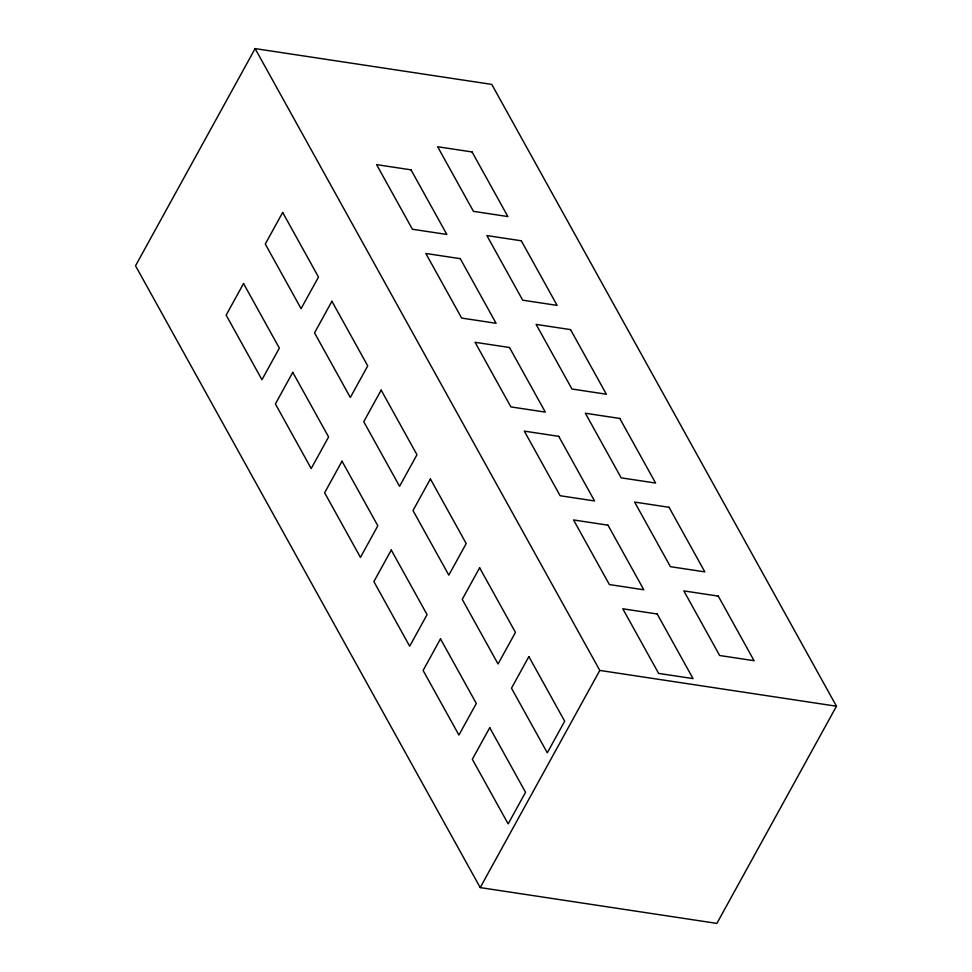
<?xml version="1.0" encoding="UTF-8"?>
<svg xmlns="http://www.w3.org/2000/svg" width="972" height="972" viewBox="0 0 972 972"><rect width="100%" height="100%" fill="white"/><g stroke="black" fill="none" stroke-linecap="round" stroke-linejoin="round"><path stroke-width="1.46" d="M255.114 48.6L135.533 265.781L480.217 887.594L716.886 923.4L836.467 706.219L491.783 84.406L255.114 48.6L599.797 670.425L836.467 706.219M480.217 887.594L599.797 670.425M243.547 283.532L226.148 315.122L261.954 379.724L279.353 348.134L243.547 283.532M282.682 212.455L265.283 244.045L301.089 308.646L318.488 277.056L282.682 212.455M292.779 372.361L275.392 403.951L311.198 468.553L328.597 436.963L292.779 372.361M331.914 301.284L314.527 332.874L350.333 397.475L367.732 365.885L331.914 301.284M342.023 461.19L324.624 492.78L360.442 557.381L377.829 525.791L342.023 461.19M381.158 390.112L363.759 421.702L399.577 486.304L416.964 454.726L381.158 390.112M391.266 550.018L373.868 581.608L409.674 646.222L427.073 614.632L391.266 550.018M430.402 478.941L413.003 510.531L448.809 575.145L466.208 543.555L430.402 478.941M440.498 638.859L423.112 670.449L458.918 735.051L476.316 703.461L440.498 638.859M479.633 567.782L462.247 599.372L498.053 663.973L515.452 632.383L479.633 567.782M489.742 727.688L472.343 759.278L508.162 823.879L525.548 792.289L489.742 727.688M528.877 656.61L511.479 688.2L547.297 752.802L564.683 721.212L528.877 656.61M472.064 151.948L437.643 146.748L473.449 211.349L507.882 216.562L472.064 151.948M411.022 169.845L376.601 164.633L412.407 229.246L446.828 234.446L411.022 169.845M521.308 240.789L486.887 235.576L522.693 300.178L557.114 305.39L521.308 240.789M460.266 258.674L425.833 253.473L461.651 318.075L496.072 323.275L460.266 258.674M570.552 329.617L536.119 324.405L571.937 389.007L606.358 394.219L570.552 329.617M509.498 347.502L475.077 342.302L510.883 406.904L545.316 412.116L509.498 347.502M619.784 418.446L585.363 413.234L621.169 477.847L655.602 483.048L619.784 418.446M558.742 436.343L524.321 431.131L560.127 495.732L594.548 500.945L558.742 436.343M669.028 507.275L634.607 502.074L670.413 566.676L704.834 571.888L669.028 507.275M607.986 525.172L573.553 519.959L609.371 584.561L643.792 589.773L607.986 525.172M718.272 596.103L683.838 590.903L719.657 655.505L754.078 660.717L718.272 596.103M657.218 614L622.797 608.788L658.615 673.402L693.036 678.602L657.218 614"/></g></svg>
